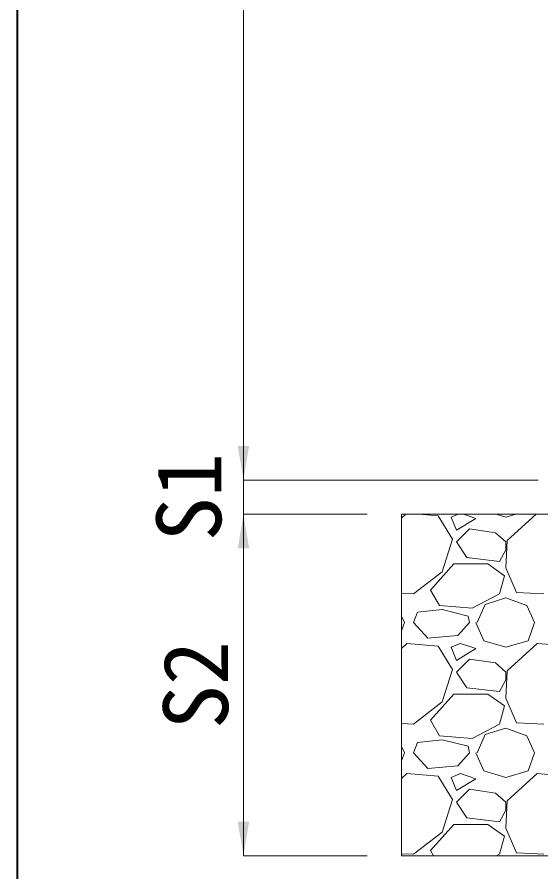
# Model space of a CAD drawing. Units: millimetres at full size; details may follow other scales. Extents: x 77366 to 106166, y -28085 to 6898.
# Drawn here: x 102366 to 102672, y -24981 to -24481 of the extents above; entities that cross this region are included whole.
import ezdxf
from ezdxf.enums import TextEntityAlignment as Align

# ---------------------------------------------------------------- set-up
doc = ezdxf.new("R2010")
doc.units = ezdxf.units.MM
doc.header["$LTSCALE"] = 50
doc.linetypes.add('USER2', pattern=[1.2, 0.8, -0.4])
for name, color, linetype, lineweight in [('受枠', 3, 'USER2', 9), ('図枠', 7, 'Continuous', 5), ('基礎', 7, 'Continuous', 5), ('寸法線', 7, 'Continuous', 13)]:
    doc.layers.add(name, color=color, linetype=linetype, lineweight=lineweight)
doc.styles.add('ＭＳ ゴシック', font='')
doc.styles.get('ＭＳ ゴシック').set_extended_font_data('MS Gothic')

# ---------------------------------------------------------------- blocks, each defined once
blk = doc.blocks.new('filled_arrow')
at = {"color": 0, "linetype": 'Continuous', "lineweight": -2}
blk.add_solid([(7.5, 1.25), (0, 0), (7.5, -1.25)], dxfattribs=at)

msp = doc.modelspace()

# ---------------------------------------------------------------- linework, layer by layer
at = {"layer": '受枠', "linetype": 'Continuous', "lineweight": 20}
msp.add_line((102590.8, -24771.94), (102590.8, -24971.94), dxfattribs=at)
at = {"layer": '図枠', "lineweight": 40}
msp.add_line((102365.8, -22345.36), (102365.8, -27885.36), dxfattribs=at)
at = {"layer": '基礎', "color": 3, "lineweight": 20}
for p, q in [((102590.8, -24771.94), (104090.8, -24771.94)), ((102590.8, -24971.94), (104090.8, -24971.94))]:
    msp.add_line(p, q, dxfattribs=at)
at = {"layer": '基礎'}
for p, q in [((102593.4, -24771.94), (102590.8, -24774.31)), ((102612.33, -24772.88), (102601.07, -24771.94)), ((102623.91, -24771.94), (102619.95, -24773.64)), ((102634.42, -24774.4), (102627.04, -24771.94)), ((102646.17, -24771.94), (102651.95, -24773.64)), ((102651.95, -24773.64), (102657.73, -24771.94)), ((102669.6, -24771.94), (102652.71, -24787.35)), ((102620.71, -24786.59), (102612.33, -24772.88)), ((102619.95, -24773.64), (102622.99, -24781.26)), ((102622.99, -24781.26), (102634.42, -24774.4)), ((102630.61, -24780.5), (102622.99, -24788.12)), ((102645.85, -24782.78), (102630.61, -24780.5)), ((102614.61, -24805.64), (102620.71, -24786.59)), ((102651.95, -24788.12), (102645.85, -24782.78)), ((102652.71, -24787.35), (102651.95, -24803.36)), ((102622.99, -24788.12), (102629.09, -24797.26)), ((102651.95, -24792.69), (102651.95, -24788.12)), ((102629.09, -24797.26), (102648.14, -24799.55)), ((102648.14, -24799.55), (102651.95, -24792.69)), ((102607.75, -24816.31), (102621.47, -24801.07)), ((102621.47, -24801.07), (102641.28, -24801.07)), ((102641.28, -24801.07), (102651.19, -24807.93)), ((102597.85, -24818.6), (102614.61, -24805.64)), ((102651.95, -24803.36), (102658.05, -24817.83)), ((102651.19, -24807.93), (102648.14, -24818.6)), ((102613.09, -24825.45), (102607.75, -24816.31)), ((102590.8, -24818.26), (102597.85, -24818.6)), ((102648.14, -24818.6), (102632.14, -24826.98)), ((102639.76, -24824.69), (102651.95, -24820.88)), ((102651.95, -24820.88), (102664.14, -24825.45)), ((102658.05, -24817.83), (102674.05, -24818.6)), ((102632.14, -24826.98), (102613.09, -24825.45)), ((102635.19, -24835.36), (102639.76, -24824.69)), ((102664.14, -24825.45), (102668.71, -24835.36)), ((102590.8, -24831.64), (102592.51, -24835.36)), ((102597.85, -24835.36), (102600.13, -24829.26)), ((102614.61, -24827.74), (102600.13, -24829.26)), ((102629.85, -24831.55), (102614.61, -24827.74)), ((102630.61, -24835.36), (102629.85, -24831.55)), ((102590.8, -24840.17), (102592.51, -24835.36)), ((102606.23, -24844.5), (102597.85, -24835.36)), ((102630.61, -24835.36), (102623.76, -24842.98)), ((102634.42, -24835.36), (102639, -24846.03)), ((102664.9, -24846.03), (102668.71, -24835.36)), ((102623.76, -24842.98), (102606.23, -24844.5)), ((102639, -24846.03), (102651.95, -24849.84)), ((102651.95, -24849.84), (102664.9, -24846.03)), ((102594.04, -24847.55), (102590.8, -24850.51)), ((102612.33, -24849.08), (102594.04, -24847.55)), ((102620.71, -24862.79), (102612.33, -24849.08)), ((102625.28, -24847.55), (102619.95, -24849.84)), ((102619.95, -24849.84), (102622.99, -24857.46)), ((102622.99, -24857.46), (102634.42, -24850.6)), ((102634.42, -24850.6), (102625.28, -24847.55)), ((102670.24, -24847.55), (102652.71, -24863.55)), ((102688.53, -24849.08), (102670.24, -24847.55)), ((102630.61, -24856.7), (102622.99, -24864.32)), ((102645.85, -24858.98), (102630.61, -24856.7)), ((102651.95, -24864.32), (102645.85, -24858.98)), ((102614.61, -24881.84), (102620.71, -24862.79)), ((102622.99, -24864.32), (102629.09, -24873.46)), ((102652.71, -24863.55), (102651.95, -24879.56)), ((102651.95, -24868.89), (102651.95, -24864.32)), ((102648.14, -24875.75), (102651.95, -24868.89)), ((102607.75, -24892.51), (102621.47, -24877.27)), ((102621.47, -24877.27), (102641.28, -24877.27)), ((102629.09, -24873.46), (102648.14, -24875.75)), ((102641.28, -24877.27), (102651.19, -24884.13)), ((102597.85, -24894.8), (102614.61, -24881.84)), ((102651.95, -24879.56), (102658.05, -24894.03)), ((102651.19, -24884.13), (102648.14, -24894.8)), ((102590.8, -24894.46), (102597.85, -24894.8)), ((102613.09, -24901.65), (102607.75, -24892.51)), ((102648.14, -24894.8), (102632.14, -24903.18)), ((102639.76, -24900.89), (102651.95, -24897.08)), ((102651.95, -24897.08), (102664.14, -24901.65)), ((102658.05, -24894.03), (102674.05, -24894.8)), ((102632.14, -24903.18), (102613.09, -24901.65)), ((102635.19, -24911.56), (102639.76, -24900.89)), ((102664.14, -24901.65), (102668.71, -24911.56)), ((102597.85, -24911.56), (102600.13, -24905.46)), ((102614.61, -24903.94), (102600.13, -24905.46)), ((102629.85, -24907.75), (102614.61, -24903.94)), ((102590.8, -24907.84), (102592.51, -24911.56)), ((102590.8, -24916.37), (102592.51, -24911.56)), ((102606.23, -24920.7), (102597.85, -24911.56)), ((102630.61, -24911.56), (102623.76, -24919.18)), ((102630.61, -24911.56), (102629.85, -24907.75)), ((102634.42, -24911.56), (102639, -24922.23)), ((102664.9, -24922.23), (102668.71, -24911.56)), ((102623.76, -24919.18), (102606.23, -24920.7)), ((102639, -24922.23), (102651.95, -24926.04)), ((102651.95, -24926.04), (102664.9, -24922.23)), ((102594.04, -24923.75), (102590.8, -24926.71)), ((102612.33, -24925.28), (102594.04, -24923.75)), ((102620.71, -24938.99), (102612.33, -24925.28)), ((102625.28, -24923.75), (102619.95, -24926.04)), ((102619.95, -24926.04), (102622.99, -24933.66)), ((102622.99, -24933.66), (102634.42, -24926.8)), ((102634.42, -24926.8), (102625.28, -24923.75)), ((102670.24, -24923.75), (102652.71, -24939.75)), ((102688.53, -24925.28), (102670.24, -24923.75)), ((102630.61, -24932.9), (102622.99, -24940.52)), ((102645.85, -24935.18), (102630.61, -24932.9)), ((102651.95, -24940.52), (102645.85, -24935.18)), ((102614.61, -24958.04), (102620.71, -24938.99)), ((102622.99, -24940.52), (102629.09, -24949.66)), ((102652.71, -24939.75), (102651.95, -24955.76)), ((102651.95, -24945.09), (102651.95, -24940.52)), ((102648.14, -24951.95), (102651.95, -24945.09)), ((102629.09, -24949.66), (102648.14, -24951.95)), ((102607.75, -24968.71), (102621.47, -24953.47)), ((102621.47, -24953.47), (102641.28, -24953.47)), ((102641.28, -24953.47), (102651.19, -24960.33)), ((102651.95, -24955.76), (102658.05, -24970.23)), ((102597.85, -24971), (102614.61, -24958.04)), ((102651.19, -24960.33), (102648.14, -24971)), ((102590.8, -24970.66), (102597.85, -24971)), ((102609.64, -24971.94), (102607.75, -24968.71)), ((102648.14, -24971), (102646.34, -24971.94)), ((102658.05, -24970.23), (102674.05, -24971))]:
    msp.add_line(p, q, dxfattribs=at)
at = {"layer": '寸法線'}
for p, q in [((102498.3, -24751.94), (102498.3, -23551.94)), ((102498.3, -24711.94), (102498.3, -24811.94)), ((102670.8, -24751.94), (102498.3, -24751.94)), ((102670.8, -24751.94), (102498.3, -24751.94)), ((102570.8, -24771.94), (102498.3, -24771.94)), ((102498.3, -24771.94), (102498.3, -24971.94)), ((102570.8, -24771.94), (102498.3, -24771.94)), ((102570.8, -24971.94), (102498.3, -24971.94))]:
    msp.add_line(p, q, dxfattribs=at)

# ---------------------------------------------------------------- block references
at = {"layer": '寸法線', "xscale": 2.67, "yscale": 2.67}
for p, rotation in [((102498.3, -24751.94), 90), ((102498.3, -24751.94), 90), ((102498.3, -24771.94), 270), ((102498.3, -24771.94), 270), ((102498.3, -24971.94), 90)]:
    msp.add_blockref('filled_arrow', p, dxfattribs=dict(at, rotation=rotation))

# ---------------------------------------------------------------- texts
at = {"layer": '寸法線', "style": 'ＭＳ ゴシック'}
for s, p in [('S1', (102466.3, -24761.94)), ('S2', (102470.3, -24871.94))]:
    msp.add_text(s, height=37.98, rotation=90, dxfattribs=at).set_placement(p, align=Align.MIDDLE_CENTER)

doc.saveas('drawing.dxf')
